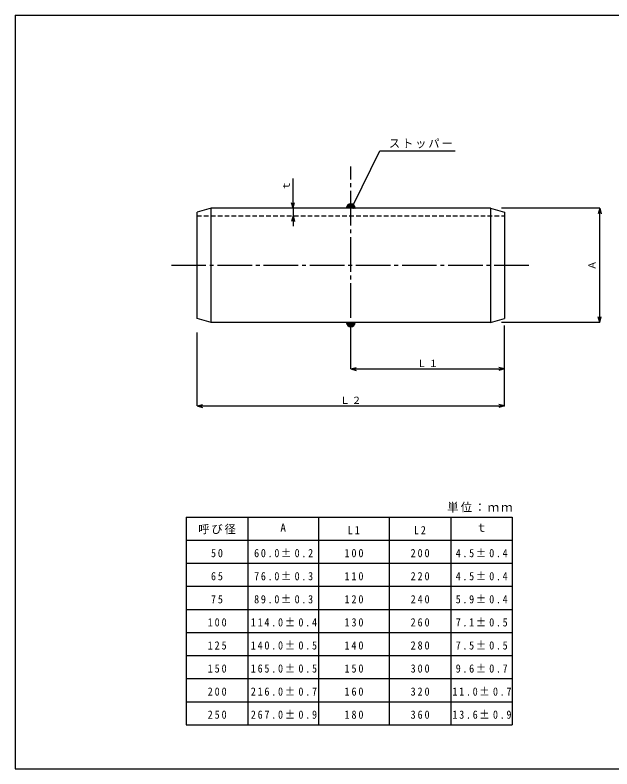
# Model space of a CAD drawing. Units: millimetres on the paper. Extents: x -140 to 339, y -137 to 117.
# Drawn here: x -139.9 to 15.3, y -96.9 to 99.1 of the extents above; entities that cross this region are included whole.
import ezdxf
from ezdxf.enums import TextEntityAlignment as Align

# ---------------------------------------------------------------- set-up
doc = ezdxf.new("R2010")
doc.units = ezdxf.units.MM
doc.linetypes.add('CHAIN2', pattern=[12, 9, -1, 1, -1])
doc.linetypes.add('DASHED1', pattern=[1.8, 1.2, -0.6])
doc.layers.add('0-0_図面枠', color=7, linetype='Continuous')
doc.layers.add('0-1', color=3, linetype='Continuous')
doc.styles.add('ＭＳ ゴシック', font='')
doc.styles.get('ＭＳ ゴシック').set_extended_font_data('MS Gothic')

msp = doc.modelspace()

# ---------------------------------------------------------------- linework, layer by layer
at = {"layer": '0-0_図面枠', "color": 5}
msp.add_line((-139.949, 99.1), (140.051, 99.1), dxfattribs=at)
msp.add_lwpolyline([(-139.949, 99.1), (-139.949, -96.9), (140.051, -96.9), (140.051, 99.1)], dxfattribs=at)
at = {"layer": '0-1', "color": 7, "linetype": 'CHAIN2'}
for p, q in [((-52.617, 8.376), (-52.617, 59.709)), ((-99.283, 34.042), (-5.95, 34.042))]:
    msp.add_line(p, q, dxfattribs=at)
at = {"layer": '0-1', "color": 4}
for p, q in [((-67.638, 50.26), (-67.638, 56.647)), ((-67.638, 48.876), (-68.026, 50.324)), ((-67.638, 48.876), (-67.25, 50.324)), ((-67.638, 49.26), (-67.638, 50.26)), ((-67.638, 49.26), (-67.638, 44.26)), ((12.143, 48.876), (-13.382, 48.876)), ((12.143, 48.876), (11.755, 47.427)), ((12.143, 19.209), (12.143, 48.876)), ((12.143, 48.876), (12.531, 47.427)), ((-67.638, 46.909), (-68.026, 45.46)), ((-67.638, 46.909), (-67.25, 45.46)), ((-92.617, 23.04), (-92.617, 45.044)), ((-12.617, 45.044), (-12.617, 23.04)), ((12.143, 19.209), (11.755, 20.658)), ((12.143, 19.209), (12.531, 20.658)), ((-52.617, 7.108), (-52.617, 18.349)), ((12.143, 19.209), (-13.382, 19.209)), ((-12.617, 7.108), (-12.617, 18.349)), ((-92.617, -2.502), (-92.617, 16.608)), ((-12.617, -2.502), (-12.617, 16.608)), ((-52.617, 7.108), (-51.168, 7.496)), ((-52.617, 7.108), (-12.617, 7.108)), ((-52.617, 7.108), (-51.168, 6.72)), ((-12.617, 7.108), (-14.066, 7.496)), ((-12.617, 7.108), (-14.066, 6.72)), ((-92.617, -2.502), (-91.168, -2.114)), ((-92.617, -2.502), (-12.617, -2.502)), ((-92.617, -2.502), (-91.168, -2.89)), ((-12.617, -2.502), (-14.066, -2.114)), ((-12.617, -2.502), (-14.066, -2.89))]:
    msp.add_line(p, q, dxfattribs=at)
at = {"layer": '0-1'}
for p, q in [((-53.747, 48.913), (-52.654, 50.006)), ((-53.731, 49.071), (-52.812, 49.99)), ((-53.679, 49.264), (-53.005, 49.938)), ((-53.643, 48.876), (-52.516, 50.002)), ((-53.501, 48.876), (-52.393, 49.984)), ((-53.49, 49.594), (-53.335, 49.749)), ((-53.36, 48.876), (-52.28, 49.955)), ((-53.219, 48.876), (-52.177, 49.917)), ((-53.077, 48.876), (-52.081, 49.872)), ((-52.936, 48.876), (-51.993, 49.819)), ((-52.794, 48.876), (-51.911, 49.759)), ((-52.653, 48.876), (-51.835, 49.693)), ((-52.511, 48.876), (-51.766, 49.621)), ((-52.37, 48.876), (-51.703, 49.542)), ((-52.229, 48.876), (-51.647, 49.457)), ((-52.087, 48.876), (-51.597, 49.365)), ((-51.946, 48.876), (-51.555, 49.266)), ((-51.804, 48.876), (-51.522, 49.158)), ((-51.663, 48.876), (-51.498, 49.041)), ((-88.95, 48.876), (-92.617, 47.893)), ((-92.617, 20.191), (-92.617, 47.893)), ((-88.95, 19.209), (-88.95, 48.876)), ((-16.283, 48.876), (-88.95, 48.876)), ((-51.486, 48.876), (-53.748, 48.876)), ((-51.521, 48.876), (-51.486, 48.911)), ((-16.283, 48.876), (-12.617, 47.893)), ((-12.617, 47.893), (-12.617, 20.191)), ((-88.95, 19.209), (-92.617, 20.191)), ((-16.283, 19.209), (-88.95, 19.209)), ((-51.486, 19.209), (-53.748, 19.209)), ((-53.747, 19.172), (-52.654, 18.079)), ((-53.731, 19.014), (-52.812, 18.095)), ((-53.679, 18.821), (-53.005, 18.147)), ((-53.643, 19.209), (-52.516, 18.082)), ((-53.501, 19.209), (-52.393, 18.1)), ((-53.49, 18.49), (-53.335, 18.336)), ((-53.36, 19.209), (-52.28, 18.129)), ((-53.219, 19.209), (-52.177, 18.167)), ((-53.077, 19.209), (-52.081, 18.213)), ((-52.936, 19.209), (-51.993, 18.266)), ((-52.794, 19.209), (-51.911, 18.325)), ((-52.653, 19.209), (-51.835, 18.391)), ((-52.511, 19.209), (-51.766, 18.464)), ((-52.37, 19.209), (-51.703, 18.542)), ((-52.229, 19.209), (-51.647, 18.627)), ((-52.087, 19.209), (-51.597, 18.719)), ((-51.946, 19.209), (-51.555, 18.818)), ((-51.804, 19.209), (-51.522, 18.926)), ((-51.663, 19.209), (-51.498, 19.044)), ((-51.521, 19.209), (-51.486, 19.174))]:
    msp.add_line(p, q, dxfattribs=at)
at = {"layer": '0-1', "color": 4, "linetype": 'DASHED1'}
msp.add_line((-92.617, 46.909), (-12.617, 46.909), dxfattribs=at)
at = {"layer": '0-1', "color": 5}
for p, q in [((-95.4, -31.425), (-95.4, -85.425)), ((-95.4, -31.425), (-10.6, -31.425)), ((-79.4, -31.425), (-79.4, -85.425)), ((-61, -31.425), (-61, -85.425)), ((-42.6, -31.425), (-42.6, -85.425)), ((-26.6, -31.425), (-26.6, -85.425)), ((-10.6, -31.425), (-10.6, -85.425)), ((-95.4, -37.425), (-10.6, -37.425)), ((-95.4, -43.425), (-10.6, -43.425)), ((-95.4, -49.425), (-10.6, -49.425)), ((-95.4, -55.425), (-10.6, -55.425)), ((-95.4, -61.425), (-10.6, -61.425)), ((-95.4, -67.425), (-10.6, -67.425)), ((-95.4, -73.425), (-10.6, -73.425)), ((-95.4, -79.425), (-10.6, -79.425)), ((-95.4, -85.425), (-10.6, -85.425))]:
    msp.add_line(p, q, dxfattribs=at)
at = {"layer": '0-1', "color": 7}
msp.add_lwpolyline([(-51.996, 49.682), (-45.011, 63.809), (-25.45, 63.809)], dxfattribs=at)
at = {"layer": '0-1'}
msp.add_lwpolyline([(-16.283, 48.876), (-16.283, 19.209), (-12.617, 20.191)], dxfattribs=at)
for centre, start, end in [((-52.617, 48.876), 0, 180), ((-52.617, 19.209), 180, 0)]:
    msp.add_arc(centre, 1.131, start, end, dxfattribs=at)

# ---------------------------------------------------------------- texts
at = {"layer": '0-1', "color": 7, "style": 'ＭＳ ゴシック'}
for s, p in [('ｔ', (-67.927, 53.49)), ('Ａ', (11.643, 32.792))]:
    msp.add_text(s, height=1.833, rotation=90, dxfattribs=at).set_placement(p, align=Align.BOTTOM_LEFT)
for s, p in [('A', (-70.93, -35.885)), ('ｔ', (-20.059, -35.885))]:
    msp.add_text(s, height=2.14, dxfattribs=at).set_placement(p, align=Align.BOTTOM_LEFT)
at = {"layer": '0-1', "color": 7, "attachment_point": 7, "style": 'ＭＳ ゴシック'}
for s, insert, char_height in [('\\T1.17;ストッパー', (-42.682, 64.43), 2.14), ('\\T1.2;Ｌ１', (-35.367, 7.608), 1.833), ('\\T1.2;Ｌ２', (-55.367, -2.002), 1.833), ('\\T1.17;単位：ｍｍ', (-27.538, -30.237), 2.199), ('\\T1.17;呼び径', (-92.274, -35.885), 2.14), ('\\T1.37;\\W0.9;L1', (-53.383, -35.885), 2.14), ('\\T1.37;\\W0.9;L2', (-36.183, -35.885), 2.14), ('\\T1.37;\\W0.9;50', (-88.983, -41.885), 2.14), ('\\T1.34;\\W0.9;60.0±0.2', (-77.76, -41.885), 2.14), ('\\T1.38;\\W0.9;100', (-54.237, -41.885), 2.14), ('\\T1.38;\\W0.9;200', (-37.037, -41.885), 2.14), ('\\T1.33;\\W0.9;4.5±0.4', (-25.306, -41.885), 2.14), ('\\T1.37;\\W0.9;65', (-88.983, -47.885), 2.14), ('\\T1.34;\\W0.9;76.0±0.3', (-77.76, -47.885), 2.14), ('\\T1.38;\\W0.9;110', (-54.237, -47.885), 2.14), ('\\T1.38;\\W0.9;220', (-37.037, -47.885), 2.14), ('\\T1.33;\\W0.9;4.5±0.4', (-25.306, -47.885), 2.14), ('\\T1.37;\\W0.9;75', (-88.983, -53.885), 2.14), ('\\T1.34;\\W0.9;89.0±0.3', (-77.76, -53.885), 2.14), ('\\T1.38;\\W0.9;120', (-54.237, -53.885), 2.14), ('\\T1.38;\\W0.9;240', (-37.037, -53.885), 2.14), ('\\T1.33;\\W0.9;5.9±0.4', (-25.306, -53.885), 2.14), ('\\T1.38;\\W0.9;100', (-89.837, -59.885), 2.14), ('\\T1.35;\\W0.9;114.0±0.4', (-78.614, -59.885), 2.14), ('\\T1.38;\\W0.9;130', (-54.237, -59.885), 2.14), ('\\T1.38;\\W0.9;260', (-37.037, -59.885), 2.14), ('\\T1.33;\\W0.9;7.1±0.5', (-25.306, -59.885), 2.14), ('\\T1.38;\\W0.9;125', (-89.837, -65.885), 2.14), ('\\T1.35;\\W0.9;140.0±0.5', (-78.614, -65.885), 2.14), ('\\T1.38;\\W0.9;140', (-54.237, -65.885), 2.14), ('\\T1.38;\\W0.9;280', (-37.037, -65.885), 2.14), ('\\T1.33;\\W0.9;7.5±0.5', (-25.306, -65.885), 2.14), ('\\T1.38;\\W0.9;150', (-89.837, -71.885), 2.14), ('\\T1.35;\\W0.9;165.0±0.5', (-78.614, -71.885), 2.14), ('\\T1.38;\\W0.9;150', (-54.237, -71.885), 2.14), ('\\T1.38;\\W0.9;300', (-37.037, -71.885), 2.14), ('\\T1.33;\\W0.9;9.6±0.7', (-25.306, -71.885), 2.14), ('\\T1.38;\\W0.9;200', (-89.837, -77.885), 2.14), ('\\T1.35;\\W0.9;216.0±0.7', (-78.614, -77.885), 2.14), ('\\T1.38;\\W0.9;160', (-54.237, -77.885), 2.14), ('\\T1.38;\\W0.9;320', (-37.037, -77.885), 2.14), ('\\T1.34;\\W0.9;11.0±0.7', (-26.16, -77.885), 2.14), ('\\T1.38;\\W0.9;250', (-89.837, -83.885), 2.14), ('\\T1.35;\\W0.9;267.0±0.9', (-78.614, -83.885), 2.14), ('\\T1.38;\\W0.9;180', (-54.237, -83.885), 2.14), ('\\T1.38;\\W0.9;360', (-37.037, -83.885), 2.14), ('\\T1.34;\\W0.9;13.6±0.9', (-26.16, -83.885), 2.14)]:
    msp.add_mtext(s, dxfattribs=dict(at, insert=insert, char_height=char_height))

doc.saveas('drawing.dxf')
